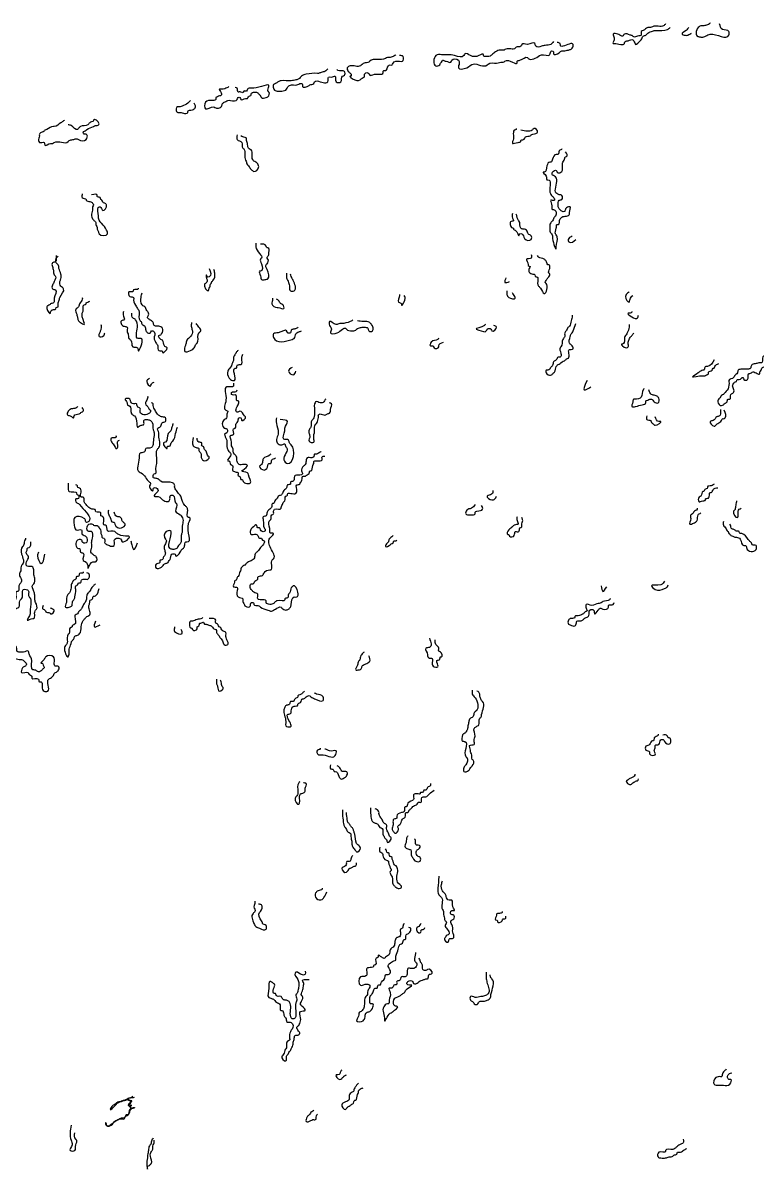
# Model space of a CAD drawing. Header units: metres. Extents: x 0 to 100, y 0 to 141.
# Drawn here: x 59.73 to 79.4, y 106.95 to 137.68 of the extents above; entities that cross this region are included whole.
import ezdxf

# ---------------------------------------------------------------- set-up
doc = ezdxf.new("R2010")
doc.units = ezdxf.units.M

msp = doc.modelspace()

# ---------------------------------------------------------------- linework, layer by layer
for points in [[(76.95, 137.65), (76.9, 137.6), (76.6, 137.575), (76.55, 137.55), (76.475, 137.55), (76.35, 137.475), (76.3, 137.45), (76.3, 137.35), (76.2, 137.325), (76.1, 137.3), (76.075, 137.325), (76, 137.35), (75.85, 137.375), (75.8, 137.325), (75.725, 137.35), (75.675, 137.375), (75.55, 137.375), (75.575, 137.275), (75.575, 137.225), (75.55, 137.125), (75.575, 137.125), (75.75, 137.1), (75.85, 137.125), (75.85, 137.15), (75.95, 137.2), (76.075, 137.225), (76.1, 137.2), (76.15, 137.1), (76.275, 137.2), (76.3, 137.225), (76.35, 137.325), (76.425, 137.35), (76.45, 137.375), (76.575, 137.45), (76.675, 137.475), (76.7, 137.475), (77, 137.5), (77.075, 137.55)], [(78.15, 137.675), (78.125, 137.65), (78.075, 137.625), (77.975, 137.6), (77.95, 137.6), (77.85, 137.575), (77.8, 137.325), (77.875, 137.3), (77.975, 137.3), (78.025, 137.325), (78.15, 137.375), (78.65, 137.35), (78.65, 137.45), (78.475, 137.5), (78.4, 137.65)], [(77.575, 137.55), (77.5, 137.475), (77.4, 137.375), (77.45, 137.35), (77.55, 137.35), (77.6, 137.375), (77.65, 137.4)], [(73.95, 137.175), (73.875, 137.1), (73.725, 137.075), (73.625, 137.05), (73.475, 137.05), (73.45, 137.125), (73.25, 137.1), (73.1, 137.1), (73.075, 137.05), (72.95, 137.025), (72.925, 137), (72.675, 136.975), (72.625, 136.95), (72.525, 136.95), (72.4, 136.9), (72.3, 136.825), (72.275, 136.8), (72.15, 136.775), (72.075, 136.8), (72.075, 136.825), (71.95, 136.8), (71.875, 136.775), (71.8, 136.775), (71.725, 136.8), (71.575, 136.85), (71.55, 136.8), (71.3, 136.8), (70.95, 136.825), (70.8, 136.8), (70.8, 136.525), (70.9, 136.55), (70.925, 136.6), (70.95, 136.625), (70.975, 136.675), (71.05, 136.65), (71.075, 136.65), (71.2, 136.625), (71.225, 136.675), (71.4, 136.675), (71.425, 136.6), (71.4, 136.475), (71.625, 136.475), (71.8, 136.575), (72.175, 136.55), (72.2, 136.575), (72.425, 136.6), (72.575, 136.625), (72.6, 136.625), (72.65, 136.65), (72.85, 136.625), (72.975, 136.6), (72.975, 136.65), (73.05, 136.675), (73.25, 136.75), (73.275, 136.725), (73.575, 136.8), (73.625, 136.825), (73.85, 136.825), (73.9, 136.925), (73.95, 136.9), (73.95, 136.85), (74.1, 136.875), (74.175, 136.925), (74.225, 136.925), (74.35, 136.95), (74.425, 136.975), (74.45, 137), (74.475, 137.1), (74.2, 137.05), (74.15, 137.05), (74.125, 137.125), (74.05, 137.15)], [(69.725, 136.825), (69.7, 136.8), (69.65, 136.775), (69.55, 136.75), (69.5, 136.75), (69.45, 136.725), (69.025, 136.65), (69, 136.625), (68.875, 136.6), (68.775, 136.525), (68.5, 136.525), (68.425, 136.475), (68.45, 136.375), (68.475, 136.35), (68.525, 136.3), (68.525, 136.25), (68.5, 136.25), (68.625, 136.15), (68.8, 136.175), (68.825, 136.2), (68.875, 136.225), (68.9, 136.325), (69, 136.325), (69.025, 136.275), (69.15, 136.3), (69.325, 136.3), (69.375, 136.325), (69.4, 136.4), (69.45, 136.4), (69.525, 136.525), (69.575, 136.55), (69.625, 136.55), (69.65, 136.6), (69.825, 136.65), (69.9, 136.65), (69.925, 136.775), (69.825, 136.8)], [(67.9, 136.45), (67.825, 136.375), (67.725, 136.35), (67.65, 136.325), (67.625, 136.325), (67.325, 136.3), (67.2, 136.25), (67.125, 136.175), (67.05, 136.15), (66.925, 136.125), (66.65, 136.125), (66.575, 136.1), (66.5, 136.05), (66.45, 136.025), (66.45, 135.925), (66.475, 135.875), (66.575, 135.85), (66.675, 135.85), (66.8, 135.9), (66.825, 135.95), (66.875, 136), (67.1, 136.025), (67.15, 136.05), (67.225, 136.025), (67.225, 135.975), (67.4, 136), (67.45, 136.025), (67.475, 136.025), (67.525, 136.05), (67.55, 136.1), (67.7, 136.1), (67.85, 136.075), (67.9, 136.1), (67.925, 136.225), (68, 136.225), (68.1, 136.25), (68.125, 136.1), (68.25, 136.1), (68.3, 136.25), (68.35, 136.275), (68.35, 136.375), (68.175, 136.4), (68.15, 136.425)], [(65.25, 135.975), (65.225, 135.95), (65.175, 135.925), (65.025, 135.9), (65, 135.9), (65.05, 135.8), (65.025, 135.725), (65, 135.725), (64.95, 135.7), (64.9, 135.675), (64.9, 135.625), (64.825, 135.6), (64.625, 135.55), (64.625, 135.375), (64.85, 135.425), (64.9, 135.4), (65, 135.4), (65.05, 135.425), (65.075, 135.5), (65.125, 135.55), (65.175, 135.575), (65.225, 135.6), (65.3, 135.6), (65.475, 135.625), (65.5, 135.675), (65.55, 135.675), (65.575, 135.625), (65.7, 135.65), (65.75, 135.65), (65.775, 135.7), (65.85, 135.75), (65.85, 135.775), (65.95, 135.825), (66.025, 135.8), (66.05, 135.775), (66.1, 135.725), (66.125, 135.675), (66.25, 135.675), (66.3, 135.7), (66.325, 135.825), (66.3, 135.85), (66.325, 135.975), (65.925, 135.925), (65.8, 135.925), (65.75, 135.9), (65.725, 135.85), (65.65, 135.85), (65.625, 135.8), (65.575, 135.825), (65.5, 135.825), (65.475, 135.925), (65.425, 135.95)], [(64.225, 135.6), (64.15, 135.525), (64, 135.45), (63.9, 135.425), (63.875, 135.425), (63.85, 135.3), (63.925, 135.275), (63.975, 135.275), (64.1, 135.25), (64.15, 135.275), (64.15, 135.3), (64.275, 135.35), (64.325, 135.375), (64.35, 135.4), (64.325, 135.525)], [(60.85, 135.075), (60.825, 135.05), (60.75, 135), (60.575, 134.9), (60.55, 134.9), (60.375, 134.825), (60.325, 134.8), (60.3, 134.775), (60.25, 134.75), (60.175, 134.7), (60.175, 134.65), (60.15, 134.525), (60.175, 134.475), (60.3, 134.475), (60.325, 134.4), (60.475, 134.45), (60.525, 134.45), (60.575, 134.475), (60.95, 134.5), (60.975, 134.525), (61.075, 134.55), (61.15, 134.575), (61.225, 134.55), (61.425, 134.55), (61.45, 134.675), (61.4, 134.7), (61.375, 134.7), (61.35, 134.75), (61.425, 134.8), (61.45, 134.825), (61.625, 134.9), (61.675, 134.925), (61.7, 134.925), (61.775, 134.975), (61.625, 135.075), (61.625, 135.05), (61.575, 135.025), (61.525, 135), (61.475, 134.95), (61.275, 134.9), (61.225, 134.85), (61.2, 134.825), (61.025, 134.925), (60.95, 134.95)], [(65.475, 134.675), (65.475, 134.55), (65.6, 134.475), (65.625, 134.325), (65.65, 134.3), (65.7, 134), (65.725, 133.95), (65.725, 133.925), (65.8, 133.825), (65.825, 133.775), (65.85, 133.75), (65.925, 133.7), (66.05, 133.8), (66.025, 133.9), (65.975, 133.95), (65.925, 133.975), (65.875, 134.075), (65.875, 134.125), (65.85, 134.275), (65.8, 134.3), (65.775, 134.325), (65.75, 134.45), (65.725, 134.55), (65.725, 134.575), (65.625, 134.625), (65.575, 134.65)], [(72.95, 134.85), (72.95, 134.825), (72.9, 134.8), (72.875, 134.75), (72.875, 134.575), (72.85, 134.45), (73, 134.475), (73.075, 134.5), (73.075, 134.525), (73.15, 134.55), (73.2, 134.625), (73.325, 134.65), (73.35, 134.675), (73.4, 134.7), (73.525, 134.75), (73.425, 134.85), (73.375, 134.8), (73.25, 134.775), (73.075, 134.8)], [(74.175, 134.3), (74.15, 134.275), (74.1, 134.25), (74.075, 134.15), (74.025, 134.15), (73.925, 134.025), (73.875, 133.95), (73.85, 133.95), (73.775, 133.85), (73.7, 133.675), (73.675, 133.675), (73.75, 133.575), (73.775, 133.475), (73.8, 133.475), (73.85, 133.175), (73.9, 133.05), (73.925, 133.025), (73.95, 133), (73.975, 132.925), (73.875, 132.925), (73.9, 132.825), (73.925, 132.675), (73.95, 132.675), (74.025, 132.55), (74, 132.5), (73.975, 132.475), (73.95, 132.425), (73.925, 132.375), (73.875, 132.325), (73.85, 132.15), (73.875, 132.05), (73.9, 132.025), (73.925, 131.9), (74.025, 131.625), (74.025, 131.675), (74.05, 131.95), (74.025, 132), (74, 132.025), (74.025, 132.175), (74.05, 132.275), (74.075, 132.275), (74.125, 132.425), (74.15, 132.45), (74.175, 132.475), (74.3, 132.5), (74.375, 132.55), (74.375, 132.6), (74.4, 132.75), (74.3, 132.725), (74.275, 132.7), (74.25, 132.625), (74.075, 132.75), (74.075, 132.775), (74.1, 132.925), (74.175, 132.95), (74.175, 133.05), (74.1, 133.075), (74, 133.15), (74, 133.225), (73.975, 133.575), (73.925, 133.6), (73.925, 133.675), (74.025, 133.725), (74.05, 133.675), (74.15, 133.675), (74.2, 133.95), (74.25, 134.05), (74.25, 134.075), (74.3, 134.1), (74.275, 134.225)], [(61.325, 133.1), (61.325, 133), (61.375, 132.975), (61.425, 132.95), (61.425, 132.925), (61.475, 132.9), (61.575, 132.875), (61.6, 132.85), (61.625, 132.8), (61.6, 132.75), (61.6, 132.7), (61.575, 132.55), (61.625, 132.4), (61.675, 132.35), (61.7, 132.25), (61.725, 132.2), (61.725, 132.175), (61.75, 132.1), (61.775, 132.025), (62, 132.025), (61.975, 132.125), (61.85, 132.3), (61.8, 132.35), (61.75, 132.575), (61.775, 132.75), (61.8, 132.75), (61.875, 132.65), (61.975, 132.8), (61.925, 132.85), (61.875, 132.875), (61.85, 132.925), (61.825, 132.95), (61.8, 133), (61.725, 133.025), (61.725, 133.05), (61.575, 133.075)], [(72.85, 132.575), (72.85, 132.45), (72.875, 132.375), (72.8, 132.35), (72.8, 132.25), (72.825, 132.2), (72.875, 132.175), (72.875, 132.15), (72.925, 132.125), (73.025, 131.975), (73.05, 132.025), (73.1, 132.025), (73.175, 131.9), (73.35, 131.875), (73.35, 131.975), (73.275, 132.025), (73.225, 132.125), (73.175, 132.15), (73.15, 132.15), (73.075, 132.175), (73.025, 132.375), (73, 132.4), (72.975, 132.475), (72.95, 132.55)], [(74.45, 131.975), (74.425, 131.95), (74.375, 131.925), (74.35, 131.825), (74.375, 131.8), (74.55, 131.875)], [(65.975, 131.775), (65.975, 131.675), (66.075, 131.5), (66.125, 131.375), (66.1, 131.35), (66.125, 131.225), (66.1, 131.025), (66.075, 131.025), (66.1, 130.9), (66.125, 130.8), (66.225, 130.8), (66.3, 130.825), (66.275, 131.075), (66.25, 131.2), (66.275, 131.225), (66.3, 131.35), (66.275, 131.4), (66.3, 131.425), (66.325, 131.525), (66.3, 131.65), (66.275, 131.65), (66.25, 131.7), (66.1, 131.75)], [(60.625, 131.45), (60.625, 131.425), (60.6, 131.275), (60.525, 131.25), (60.525, 131.15), (60.55, 131.05), (60.575, 130.925), (60.6, 130.9), (60.575, 130.75), (60.55, 130.7), (60.525, 130.65), (60.525, 130.55), (60.6, 130.525), (60.575, 130.3), (60.575, 130.25), (60.55, 130.175), (60.475, 130.15), (60.45, 130.125), (60.4, 130.1), (60.375, 130.025), (60.475, 129.9), (60.475, 129.925), (60.5, 129.975), (60.575, 130), (60.6, 130), (60.625, 130.05), (60.675, 130.075), (60.675, 130.125), (60.7, 130.225), (60.725, 130.325), (60.825, 130.55), (60.75, 130.625), (60.725, 130.75), (60.75, 130.825), (60.75, 130.95), (60.7, 131.1), (60.675, 131.2), (60.625, 131.25), (60.65, 131.4), (60.675, 131.425)], [(73.35, 131.475), (73.35, 131.375), (73.225, 131.35), (73.275, 131.2), (73.275, 131.175), (73.325, 131.15), (73.3, 131.1), (73.3, 131), (73.4, 130.95), (73.45, 130.925), (73.475, 130.875), (73.5, 130.875), (73.525, 130.7), (73.55, 130.625), (73.6, 130.575), (73.7, 130.425), (73.75, 130.7), (73.725, 130.725), (73.75, 130.775), (73.8, 130.85), (73.85, 130.95), (73.825, 130.975), (73.85, 131.1), (73.825, 131.2), (73.8, 131.2), (73.775, 131.25), (73.725, 131.325), (73.7, 131.35), (73.55, 131.4), (73.525, 131.45)], [(64.725, 131.1), (64.725, 130.875), (64.675, 130.875), (64.65, 130.925), (64.65, 130.85), (64.675, 130.775), (64.625, 130.7), (64.6, 130.675), (64.7, 130.5), (64.725, 130.575), (64.75, 130.625), (64.75, 130.65), (64.775, 130.7), (64.8, 130.75), (64.825, 130.775), (64.875, 130.975), (64.85, 131.075)], [(66.8, 130.975), (66.8, 130.85), (66.85, 130.725), (66.875, 130.6), (66.9, 130.5), (67, 130.5), (66.975, 130.775), (66.95, 130.825), (66.9, 130.95)], [(72.675, 130.85), (72.65, 130.725), (72.775, 130.75)], [(61.325, 130.325), (61.325, 130.275), (61.25, 130.15), (61.225, 130.075), (61.15, 130), (61.175, 129.875), (61.2, 129.775), (61.225, 129.7), (61.275, 129.65), (61.375, 129.6), (61.325, 129.8), (61.325, 129.9), (61.35, 129.975), (61.375, 130.125), (61.425, 130.15), (61.425, 130.175), (61.475, 130.2), (61.525, 130.225)], [(62.825, 130.575), (62.825, 130.55), (62.7, 130.525), (62.675, 130.475), (62.575, 130.475), (62.6, 130.35), (62.7, 130.325), (62.7, 130.25), (62.775, 130.075), (62.8, 130.025), (62.825, 130), (62.85, 129.925), (62.875, 129.7), (62.9, 129.675), (62.925, 129.6), (62.975, 129.575), (63, 129.55), (63.025, 129.45), (63.075, 129.375), (63.15, 129.375), (63.175, 129.425), (63.25, 129.4), (63.25, 129.225), (63.275, 129.15), (63.3, 129.1), (63.325, 129.075), (63.35, 129.025), (63.375, 128.9), (63.475, 128.875), (63.475, 128.85), (63.6, 128.975), (63.55, 129), (63.525, 129.025), (63.475, 129.175), (63.425, 129.2), (63.4, 129.225), (63.375, 129.3), (63.425, 129.325), (63.45, 129.35), (63.475, 129.5), (63.375, 129.55), (63.325, 129.55), (63.25, 129.575), (63.225, 129.65), (63.175, 129.7), (63.125, 129.725), (63.1, 129.75), (63.075, 129.775), (63.1, 129.85), (63.075, 129.95), (63.05, 129.975), (63, 130.075), (62.95, 130.1), (62.925, 130.125), (62.9, 130.325), (62.925, 130.45)], [(66.425, 130.3), (66.425, 130.275), (66.4, 130.15), (66.55, 130.05), (66.575, 130.05), (66.725, 130.025), (66.7, 130.125), (66.65, 130.15), (66.625, 130.175), (66.6, 130.225), (66.525, 130.275)], [(69.825, 130.4), (69.825, 130.375), (69.8, 130.2), (69.875, 130.15), (69.875, 130.125), (69.975, 130.325), (69.95, 130.375)], [(72.7, 130.5), (72.7, 130.4), (72.75, 130.325), (72.925, 130.3), (72.875, 130.4), (72.85, 130.45)], [(75.975, 130.475), (75.9, 130.4), (75.875, 130.35), (75.975, 130.2), (76, 130.275), (76.075, 130.375)], [(62.425, 129.95), (62.425, 129.825), (62.45, 129.725), (62.375, 129.7), (62.375, 129.6), (62.45, 129.55), (62.525, 129.525), (62.525, 129.4), (62.55, 129.35), (62.575, 129.225), (62.625, 129.175), (62.675, 129), (62.8, 128.975), (62.825, 128.925), (62.825, 128.9), (62.925, 129.125), (62.9, 129.225), (62.825, 129.225), (62.8, 129.525), (62.75, 129.725), (62.725, 129.75), (62.675, 129.775), (62.65, 129.9)], [(68.575, 129.725), (68.55, 129.7), (68.5, 129.675), (68.275, 129.625), (68.225, 129.625), (68.125, 129.6), (67.95, 129.675), (67.95, 129.575), (68, 129.475), (67.975, 129.375), (68.15, 129.375), (68.3, 129.475), (68.375, 129.5), (68.4, 129.475), (68.55, 129.425), (68.65, 129.45), (68.675, 129.475), (68.725, 129.5), (68.825, 129.525), (68.875, 129.525), (68.975, 129.5), (69, 129.425), (69.1, 129.425), (69.075, 129.6), (69.05, 129.625), (69.025, 129.65), (68.85, 129.675), (68.7, 129.7)], [(74.45, 129.85), (74.45, 129.825), (74.425, 129.7), (74.375, 129.55), (74.325, 129.5), (74.3, 129.45), (74.25, 129.375), (74.25, 129.275), (74.2, 129.2), (74.15, 129), (74.125, 128.975), (74.15, 128.825), (74.125, 128.725), (74.075, 128.725), (74.025, 128.65), (73.95, 128.6), (73.925, 128.5), (73.875, 128.45), (73.85, 128.4), (73.8, 128.375), (73.75, 128.375), (73.775, 128.275), (73.9, 128.25), (73.925, 128.275), (73.975, 128.325), (74.025, 128.475), (74.075, 128.525), (74.125, 128.55), (74.15, 128.575), (74.275, 128.65), (74.3, 128.675), (74.35, 128.7), (74.375, 128.925), (74.425, 128.925), (74.475, 128.95), (74.425, 129.05), (74.375, 129.1), (74.4, 129.275), (74.425, 129.35), (74.45, 129.375), (74.475, 129.425), (74.55, 129.625)], [(76.05, 129.95), (76.05, 129.925), (75.95, 129.9), (76.05, 129.8), (76.2, 129.775), (76.225, 129.85)], [(61.825, 129.6), (61.825, 129.475), (61.8, 129.4), (61.775, 129.275), (61.9, 129.3), (61.925, 129.375)], [(64.25, 129.65), (64.25, 129.525), (64.275, 129.425), (64.225, 129.275), (64.125, 129.175), (64.1, 129.075), (64.075, 129), (64.075, 128.875), (64.225, 128.9), (64.325, 128.975), (64.375, 129.075), (64.4, 129.1), (64.425, 129.15), (64.45, 129.375), (64.5, 129.425), (64.45, 129.525), (64.375, 129.625)], [(67.1, 129.525), (67.075, 129.5), (67, 129.475), (66.925, 129.45), (66.9, 129.375), (66.825, 129.375), (66.8, 129.425), (66.575, 129.375), (66.45, 129.35), (66.45, 129.25), (66.95, 129.2), (67, 129.225), (67.05, 129.35), (67.075, 129.375), (67.125, 129.4), (67.2, 129.425)], [(72.125, 129.6), (72.1, 129.575), (71.875, 129.475), (71.95, 129.45), (72.15, 129.425), (72.175, 129.475), (72.275, 129.475), (72.3, 129.425), (72.425, 129.525), (72.35, 129.575)], [(75.975, 129.6), (75.975, 129.525), (75.925, 129.375), (75.9, 129.325), (75.875, 129.3), (75.85, 129.2), (75.8, 129.075), (75.775, 129.075), (75.9, 128.975), (75.95, 129), (75.95, 129.1), (75.975, 129.2), (76, 129.25), (76.05, 129.3), (76.1, 129.375)], [(80.925, 129.4), (80.875, 129.35), (80.8, 129.3), (80.7, 129.325), (80.6, 129.325), (80.575, 129.225), (80.5, 129.25), (80.5, 129.35), (80.325, 129.325), (80.25, 129.3), (80.175, 129.3), (80.1, 129.275), (80.025, 129.3), (80, 129.325), (79.875, 129.225), (79.925, 129.2), (79.925, 129.15), (79.975, 129.125), (80.175, 129.1), (80.175, 129.05), (79.95, 129.025), (79.9, 128.95), (79.85, 128.95), (79.75, 128.825), (79.675, 128.8), (79.6, 128.75), (79.575, 128.75), (79.55, 128.7), (79.525, 128.575), (79.475, 128.575), (79.375, 128.55), (79.275, 128.525), (79.25, 128.5), (79.225, 128.425), (79.15, 128.4), (79, 128.4), (78.9, 128.375), (78.875, 128.3), (78.8, 128.225), (78.775, 128.175), (78.65, 128.1), (78.65, 128.075), (78.625, 127.875), (78.525, 127.75), (78.5, 127.725), (78.45, 127.7), (78.425, 127.65), (78.4, 127.625), (78.35, 127.525), (78.45, 127.425), (78.5, 127.45), (78.525, 127.475), (78.6, 127.525), (78.625, 127.6), (78.675, 127.6), (78.7, 127.725), (78.775, 127.775), (78.775, 127.875), (78.75, 127.975), (78.775, 128.025), (78.8, 128.05), (78.85, 128.075), (78.875, 128.125), (78.925, 128.125), (79.025, 128.175), (79.05, 128.125), (79.15, 128.125), (79.175, 128.275), (79.25, 128.3), (79.275, 128.325), (79.375, 128.3), (79.475, 128.275), (79.475, 128.3), (79.525, 128.4), (79.55, 128.45), (79.625, 128.475), (79.625, 128.55), (79.65, 128.625), (79.8, 128.65), (79.8, 128.7), (79.85, 128.725), (79.9, 128.75), (79.95, 128.8), (80.075, 128.825), (80.175, 128.85), (80.275, 128.85), (80.425, 128.875), (80.45, 128.775), (80.55, 128.775), (80.575, 128.9), (80.6, 129), (80.625, 129), (80.725, 129.025), (80.8, 129.075), (80.825, 129.1), (80.85, 129.125), (81.05, 129.3)], [(70.875, 129.225), (70.85, 129.2), (70.675, 129.125), (70.65, 129.025), (70.725, 129.025), (70.75, 128.975), (70.875, 129), (70.875, 129.025), (71, 129.125)], [(65.5, 128.9), (65.45, 128.85), (65.425, 128.8), (65.375, 128.725), (65.375, 128.65), (65.35, 128.575), (65.275, 128.425), (65.25, 128.4), (65.225, 128.35), (65.25, 128.175), (65.3, 128.125), (65.4, 128.1), (65.425, 128.425), (65.45, 128.425), (65.475, 128.5), (65.55, 128.525), (65.575, 128.525), (65.6, 128.7), (65.625, 128.8)], [(66.95, 128.45), (66.85, 128.35), (66.975, 128.25), (67.05, 128.35)], [(78.25, 128.65), (78.075, 128.475), (78, 128.45), (77.975, 128.375), (77.95, 128.375), (77.9, 128.35), (77.85, 128.325), (77.825, 128.3), (77.675, 128.2), (77.95, 128.225), (78, 128.225), (78.05, 128.25), (78.1, 128.275), (78.1, 128.325), (78.2, 128.375), (78.225, 128.425), (78.25, 128.425), (78.275, 128.475), (78.375, 128.55)], [(63.125, 128.15), (63.05, 128.075), (63.15, 127.95), (63.175, 128), (63.25, 128.05)], [(65.375, 128.025), (65.375, 127.95), (65.2, 127.925), (65.175, 127.575), (65.175, 127.3), (65.225, 127.275), (65.2, 127.2), (65.2, 127.175), (65.175, 127.075), (65.125, 127.05), (65.125, 126.825), (65.2, 126.8), (65.175, 126.675), (65.15, 126.675), (65.175, 126.55), (65.2, 126.45), (65.2, 126.325), (65.225, 126.25), (65.25, 126.2), (65.3, 126.15), (65.275, 126.05), (65.225, 125.95), (65.25, 125.95), (65.3, 125.85), (65.35, 125.825), (65.35, 125.7), (65.425, 125.65), (65.5, 125.625), (65.5, 125.55), (65.55, 125.525), (65.575, 125.45), (65.6, 125.45), (65.65, 125.375), (65.7, 125.35), (65.825, 125.35), (65.775, 125.575), (65.75, 125.625), (65.6, 125.675), (65.625, 125.7), (65.75, 125.825), (65.65, 125.85), (65.525, 125.85), (65.475, 125.925), (65.45, 126.075), (65.4, 126.125), (65.35, 126.3), (65.325, 126.35), (65.325, 126.45), (65.3, 126.625), (65.375, 126.65), (65.375, 126.8), (65.425, 126.825), (65.45, 126.95), (65.475, 126.975), (65.5, 127.025), (65.525, 127.1), (65.575, 127.1), (65.6, 127.025), (65.7, 127.125), (65.675, 127.15), (65.55, 127.275), (65.475, 127.25), (65.45, 127.275), (65.475, 127.4), (65.5, 127.55), (65.475, 127.55), (65.45, 127.7), (65.325, 127.725), (65.325, 127.775), (65.45, 127.8), (65.475, 127.85)], [(74.85, 128.1), (74.775, 127.85), (74.95, 127.925)], [(76.375, 127.875), (76.35, 127.85), (76.3, 127.65), (76.125, 127.6), (76.1, 127.6), (76.075, 127.525), (76.05, 127.4), (76.15, 127.4), (76.325, 127.45), (76.425, 127.5), (76.425, 127.55), (76.475, 127.575), (76.575, 127.6), (76.65, 127.525), (76.75, 127.5), (76.775, 127.625), (76.725, 127.675), (76.675, 127.7), (76.575, 127.725), (76.55, 127.75), (76.5, 127.85)], [(63.075, 127.675), (63.075, 127.625), (63.05, 127.575), (63.025, 127.45), (63.05, 127.425), (63.075, 127.4), (63.125, 127.325), (63.15, 127.3), (63.125, 127.225), (62.875, 127.25), (62.875, 127.35), (62.8, 127.4), (62.775, 127.475), (62.725, 127.475), (62.625, 127.525), (62.6, 127.6), (62.475, 127.6), (62.525, 127.5), (62.55, 127.425), (62.575, 127.425), (62.625, 127.3), (62.65, 127.2), (62.675, 127.175), (62.725, 127.15), (62.825, 126.85), (62.85, 126.875), (62.9, 126.9), (62.975, 126.925), (62.975, 127.025), (63.075, 127.05), (63.15, 127.025), (63.2, 126.975), (63.225, 126.775), (63.25, 126.7), (63.25, 126.625), (63.225, 126.45), (63.2, 126.325), (63.175, 126.3), (63.025, 126.275), (63, 126.2), (62.975, 126.175), (62.875, 126.15), (62.85, 126.025), (62.85, 125.65), (62.9, 125.625), (63.125, 125.375), (63.15, 125.35), (63.125, 125.25), (63.225, 125.15), (63.225, 125.2), (63.3, 125.225), (63.35, 125.125), (63.325, 125.1), (63.25, 125), (63.4, 124.975), (63.425, 124.95), (63.65, 124.875), (63.675, 124.95), (63.675, 125), (63.75, 125.025), (63.825, 124.825), (63.85, 124.8), (63.825, 124.6), (63.95, 124.5), (63.975, 124.475), (64.025, 124.35), (64, 124.2), (64, 124.025), (63.975, 123.95), (63.95, 123.725), (63.925, 123.7), (63.9, 123.675), (63.875, 123.625), (63.85, 123.6), (63.75, 123.575), (63.675, 123.6), (63.675, 124.075), (63.575, 124.05), (63.55, 123.85), (63.575, 123.825), (63.55, 123.725), (63.525, 123.675), (63.525, 123.575), (63.55, 123.475), (63.525, 123.4), (63.5, 123.375), (63.475, 123.3), (63.4, 123.275), (63.4, 123.225), (63.35, 123.2), (63.3, 123.175), (63.3, 123.075), (63.45, 123.1), (63.475, 123.125), (63.55, 123.2), (63.625, 123.225), (63.65, 123.275), (63.675, 123.3), (63.725, 123.45), (63.825, 123.425), (63.825, 123.4), (63.95, 123.5), (63.975, 123.55), (64.05, 123.625), (64.075, 123.725), (64.1, 123.775), (64.125, 123.775), (64.175, 124.275), (64.2, 124.425), (64.175, 124.425), (64.15, 124.625), (64.125, 124.7), (64.075, 124.75), (63.975, 124.975), (63.95, 125.025), (63.925, 125.05), (63.85, 125.15), (63.8, 125.25), (63.8, 125.3), (63.625, 125.375), (63.425, 125.4), (63.375, 125.45), (63.3, 125.475), (63.225, 125.5), (63.225, 125.55), (63.25, 125.6), (63.3, 125.625), (63.3, 125.65), (63.325, 125.95), (63.35, 126.275), (63.375, 126.3), (63.4, 126.45), (63.375, 126.625), (63.375, 126.7), (63.35, 126.825), (63.4, 126.85), (63.425, 126.875), (63.475, 126.975), (63.55, 127), (63.55, 127.1), (63.45, 127.125), (63.4, 127.15), (63.3, 127.25), (63.275, 127.3), (63.225, 127.425), (63.225, 127.475), (63.175, 127.5)], [(67.85, 127.6), (67.825, 127.575), (67.8, 127.525), (67.75, 127.5), (67.7, 127.5), (67.575, 127.525), (67.55, 127.475), (67.55, 127.25), (67.525, 127.1), (67.5, 127.05), (67.475, 127.025), (67.45, 126.85), (67.4, 126.775), (67.4, 126.675), (67.425, 126.6), (67.4, 126.475), (67.525, 126.45), (67.525, 126.55), (67.55, 126.75), (67.575, 126.925), (67.6, 126.95), (67.625, 127), (67.65, 127.15), (67.65, 127.175), (67.725, 127.2), (67.85, 127.175), (67.875, 127.2), (67.95, 127.225), (67.975, 127.275), (67.975, 127.325), (68, 127.475), (67.95, 127.5)], [(61.2, 127.4), (61.175, 127.375), (61.125, 127.35), (61, 127.325), (60.95, 127.275), (60.925, 127.175), (61, 127.15), (61.1, 127.1), (61.1, 127.125), (61.125, 127.175), (61.275, 127.225), (61.3, 127.25), (61.35, 127.275), (61.325, 127.375)], [(78.425, 127.325), (78.425, 127.275), (78.4, 127.15), (78.325, 127.125), (78.225, 127.025), (78.15, 127), (78.25, 126.875), (78.325, 126.925), (78.35, 126.95), (78.45, 127.025), (78.475, 127.075), (78.5, 127.075), (78.55, 127.1), (78.525, 127.3)], [(63.75, 126.95), (63.75, 126.925), (63.725, 126.85), (63.7, 126.75), (63.625, 126.675), (63.55, 126.45), (63.5, 126.425), (63.6, 126.275), (63.6, 126.325), (63.675, 126.35), (63.7, 126.4), (63.725, 126.45), (63.75, 126.475), (63.825, 126.675), (63.875, 126.85)], [(66.525, 127.1), (66.525, 126.95), (66.575, 126.7), (66.55, 126.425), (66.575, 126.4), (66.675, 126.375), (66.75, 126.4), (66.775, 126.325), (66.8, 126.3), (66.725, 125.975), (66.825, 125.875), (66.925, 126.375), (66.875, 126.425), (66.85, 126.5), (66.725, 126.525), (66.75, 126.75), (66.75, 126.825), (66.825, 127), (66.625, 127.05)], [(76.45, 127.15), (76.45, 127.05), (76.55, 127.025), (76.575, 126.975), (76.6, 126.95), (76.675, 126.9), (76.825, 127), (76.775, 127), (76.675, 127.125)], [(62.225, 126.625), (62.225, 126.575), (62.1, 126.55), (62.125, 126.425), (62.15, 126.4), (62.25, 126.275), (62.275, 126.325), (62.275, 126.475), (62.325, 126.5)], [(64.3, 126.575), (64.3, 126.35), (64.375, 126.3), (64.45, 126.275), (64.45, 126.225), (64.5, 126.15), (64.525, 126), (64.55, 125.975), (64.6, 125.95), (64.725, 126.05), (64.7, 126.075), (64.65, 126.175), (64.625, 126.225), (64.6, 126.25), (64.575, 126.325), (64.525, 126.35), (64.525, 126.425), (64.45, 126.45), (64.4, 126.55)], [(67.725, 126.2), (67.7, 126.175), (67.65, 126.15), (67.6, 126.125), (67.55, 126.125), (67.525, 126.05), (67.475, 126.025), (67.35, 126.025), (67.325, 125.975), (67.3, 125.85), (67.25, 125.8), (67.2, 125.675), (67.225, 125.6), (67.2, 125.575), (67.025, 125.55), (67, 125.475), (67, 125.45), (66.975, 125.4), (66.9, 125.375), (66.9, 125.325), (66.825, 125.3), (66.8, 125.225), (66.725, 125.15), (66.7, 125.1), (66.675, 125.05), (66.65, 125.025), (66.575, 125), (66.55, 124.95), (66.5, 124.9), (66.475, 124.85), (66.45, 124.8), (66.425, 124.8), (66.4, 124.725), (66.375, 124.675), (66.275, 124.575), (66.25, 124.475), (66.175, 124.45), (66.175, 124.35), (66.2, 124.15), (66.225, 124.075), (66.2, 124.05), (66.1, 124.1), (66.075, 124.15), (66.025, 124.15), (66, 124.225), (65.875, 124.15), (65.85, 124.125), (65.825, 124.025), (65.85, 123.975), (65.9, 123.975), (66.025, 123.95), (66.075, 123.875), (66.125, 123.875), (66.15, 123.825), (66.2, 123.8), (66.2, 123.75), (66.1, 123.625), (66.025, 123.525), (65.975, 123.475), (65.95, 123.425), (65.925, 123.325), (65.9, 123.3), (65.8, 123.25), (65.75, 123.225), (65.7, 123.175), (65.6, 123.1), (65.575, 123.05), (65.575, 123.025), (65.55, 122.975), (65.5, 122.85), (65.475, 122.825), (65.45, 122.75), (65.4, 122.725), (65.4, 122.7), (65.375, 122.575), (65.475, 122.55), (65.475, 122.475), (65.5, 122.3), (65.625, 122.25), (65.625, 122.175), (65.65, 122.125), (65.7, 122.05), (65.825, 122.05), (65.85, 122.15), (65.925, 122.125), (65.925, 122.1), (65.975, 122.075), (66.075, 122.05), (66.1, 122.025), (66.3, 121.95), (66.425, 121.925), (66.45, 121.95), (66.5, 121.975), (66.65, 122.025), (66.675, 122), (66.775, 121.95), (66.85, 121.975), (66.9, 122.025), (66.925, 122.1), (67, 122.3), (67.075, 122.3), (67.1, 122.425), (66.975, 122.6), (66.95, 122.575), (66.925, 122.55), (66.875, 122.4), (66.85, 122.375), (66.825, 122.275), (66.75, 122.25), (66.75, 122.225), (66.55, 122.2), (66.475, 122.15), (66.45, 122.125), (66.35, 122.1), (66.25, 122.15), (66.25, 122.2), (66.2, 122.225), (66.025, 122.25), (66.025, 122.375), (65.925, 122.425), (65.875, 122.475), (65.85, 122.5), (65.825, 122.55), (65.85, 122.65), (65.9, 122.65), (65.95, 122.725), (66.025, 122.775), (66.025, 122.8), (66.05, 122.85), (66.15, 122.875), (66.175, 122.9), (66.2, 122.95), (66.35, 123.025), (66.375, 123.025), (66.4, 123.15), (66.425, 123.3), (66.45, 123.325), (66.375, 123.6), (66.35, 123.875), (66.375, 123.9), (66.45, 124), (66.35, 124.025), (66.35, 124.075), (66.325, 124.3), (66.35, 124.35), (66.375, 124.375), (66.4, 124.5), (66.45, 124.525), (66.45, 124.575), (66.475, 124.65), (66.65, 124.675), (66.65, 124.7), (66.675, 124.75), (66.725, 124.85), (66.75, 124.875), (66.775, 125), (66.825, 125.025), (66.825, 125.05), (67.05, 125.075), (67.075, 125.125), (67.075, 125.3), (67.15, 125.325), (67.175, 125.375), (67.2, 125.4), (67.225, 125.525), (67.325, 125.55), (67.35, 125.575), (67.4, 125.6), (67.425, 125.675), (67.45, 125.675), (67.5, 125.825), (67.525, 125.875), (67.525, 125.925), (67.6, 125.95), (67.75, 125.975), (67.75, 126.05), (67.825, 126.075)], [(66.375, 126.125), (66.35, 126.1), (66.175, 126), (66.15, 125.9), (66.125, 125.85), (66.075, 125.8), (66.2, 125.7), (66.3, 125.825), (66.325, 125.875), (66.375, 125.875), (66.4, 125.975), (66.45, 126), (66.5, 126.025)], [(60.95, 125.35), (60.95, 125.25), (60.975, 125.125), (61.175, 125.075), (61.175, 125.05), (61.225, 125.025), (61.2, 124.925), (61.15, 124.925), (61.175, 124.825), (61.225, 124.8), (61.25, 124.775), (61.425, 124.575), (61.5, 124.475), (61.5, 124.325), (61.425, 124.3), (61.4, 124.375), (61.375, 124.4), (61.125, 124.425), (61.1, 124.375), (61.1, 124.275), (61.125, 124.15), (61.15, 124.1), (61.3, 124.1), (61.325, 123.975), (61.375, 123.95), (61.45, 123.875), (61.425, 123.75), (61.325, 123.775), (61.325, 123.8), (61.2, 123.825), (61.225, 123.6), (61.25, 123.6), (61.275, 123.5), (61.35, 123.475), (61.35, 123.275), (61.4, 123.25), (61.475, 123.1), (61.475, 123.075), (61.575, 123.225), (61.7, 123.25), (61.7, 123.375), (61.625, 123.425), (61.6, 123.45), (61.575, 123.475), (61.55, 123.525), (61.575, 123.6), (61.575, 123.75), (61.6, 123.875), (61.575, 124.05), (61.5, 124.05), (61.475, 124.225), (61.6, 124.25), (61.625, 124.225), (61.75, 124.2), (61.775, 124.15), (61.8, 124.125), (61.825, 124), (61.85, 123.925), (61.85, 123.9), (61.9, 123.875), (61.925, 123.775), (61.925, 123.75), (62, 123.7), (62.05, 123.675), (62.175, 123.675), (62.2, 123.85), (62.375, 123.825), (62.375, 123.8), (62.525, 123.825), (62.575, 123.925), (62.55, 123.925), (62.3, 123.975), (62.225, 124.025), (62.2, 124.05), (62, 124.075), (61.95, 124.225), (61.925, 124.225), (61.875, 124.45), (61.825, 124.475), (61.825, 124.55), (61.725, 124.575), (61.675, 124.6), (61.675, 124.625), (61.6, 124.65), (61.525, 124.675), (61.425, 124.775), (61.375, 124.85), (61.35, 124.975), (61.3, 124.975), (61.275, 125.2), (61.2, 125.25), (61.2, 125.275), (61.15, 125.3)], [(72.325, 125.15), (72.325, 125.1), (72.225, 125.025), (72.175, 125), (72.3, 124.9), (72.375, 124.925), (72.425, 125)], [(78.25, 125.325), (78.225, 125.3), (78.175, 125.275), (78.075, 125.25), (78.075, 125.225), (78, 125.175), (77.975, 125.125), (77.95, 125.125), (77.9, 125), (77.85, 124.975), (77.85, 124.85), (77.95, 124.875), (78.025, 124.9), (78.025, 124.925), (78.1, 124.95), (78.15, 125.1), (78.175, 125.1), (78.225, 125.175), (78.35, 125.225)], [(71.85, 124.775), (71.75, 124.675), (71.625, 124.625), (71.6, 124.525), (71.725, 124.5), (71.85, 124.525), (71.85, 124.575), (71.9, 124.6), (72.05, 124.65), (72.025, 124.75)], [(78.85, 124.875), (78.85, 124.85), (78.825, 124.725), (78.8, 124.625), (78.775, 124.6), (78.875, 124.425), (78.9, 124.525), (78.9, 124.6), (78.925, 124.65), (78.975, 124.675)], [(62.025, 124.625), (62.025, 124.525), (62.075, 124.425), (62.15, 124.3), (62.175, 124.3), (62.2, 124.25), (62.375, 124.15), (62.475, 124.25), (62.425, 124.3), (62.4, 124.325), (62.375, 124.4), (62.3, 124.45), (62.275, 124.45), (62.225, 124.475), (62.175, 124.575)], [(72.975, 124.45), (72.975, 124.35), (73, 124.25), (72.9, 124.225), (72.85, 124.175), (72.75, 124.1), (72.725, 123.975), (72.75, 123.975), (72.775, 123.925), (72.9, 123.95), (72.925, 124.05), (73.025, 124.05), (73.05, 124.15), (73.1, 124.175), (73.1, 124.225), (73.125, 124.35), (73.1, 124.425)], [(77.8, 124.675), (77.8, 124.65), (77.7, 124.575), (77.675, 124.525), (77.625, 124.5), (77.625, 124.4), (77.6, 124.25), (77.7, 124.275), (77.75, 124.3), (77.8, 124.35), (77.825, 124.5), (77.9, 124.55)], [(78.5, 124.325), (78.5, 124.225), (78.575, 124.125), (78.6, 124.075), (78.625, 124.05), (78.65, 124), (78.675, 123.975), (78.7, 123.95), (78.75, 123.925), (78.825, 123.9), (78.85, 123.9), (78.95, 123.85), (79.05, 123.675), (79.1, 123.675), (79.125, 123.6), (79.375, 123.575), (79.375, 123.675), (79.275, 123.7), (79.25, 123.75), (79.2, 123.8), (79.05, 123.975), (78.975, 124), (78.95, 124), (78.925, 124.05), (78.825, 124.075), (78.8, 124.1), (78.725, 124.125), (78.7, 124.175), (78.7, 124.2), (78.675, 124.25)], [(59.8, 123.875), (59.8, 123.85), (59.775, 123.8), (59.75, 123.675), (59.725, 123.65), (59.7, 123.45), (59.725, 123.175), (59.7, 123.15), (59.675, 123), (59.65, 122.95), (59.65, 122.85), (59.7, 122.725), (59.675, 122.675), (59.65, 122.65), (59.625, 122.575), (59.6, 122.45), (59.575, 122.45), (59.55, 122.3), (59.5, 122.2), (59.475, 122.2), (59.45, 122.1), (59.425, 122), (59.35, 121.925), (59.325, 121.875), (59.3, 121.775), (59.175, 121.775), (59.1, 121.8), (58.975, 121.825), (58.975, 121.7), (59, 121.5), (59.025, 121.375), (59.05, 121.375), (59.075, 121.275), (58.95, 121.175), (58.95, 121.125), (58.875, 121.1), (58.85, 121.05), (58.825, 121.025), (58.85, 120.9), (58.825, 120.825), (58.825, 120.8), (58.775, 120.775), (58.875, 120.45), (58.9, 120.425), (58.925, 120.375), (58.875, 120.3), (58.875, 120.275), (58.85, 120.15), (58.975, 120.2), (59.025, 120.25), (59.05, 120.3), (59.1, 120.325), (59.1, 120.4), (59.175, 120.425), (59.05, 120.525), (59.025, 120.5), (58.925, 120.525), (58.9, 120.575), (58.925, 120.725), (58.975, 120.725), (59, 120.775), (59.025, 120.875), (59.05, 120.9), (59.075, 121.075), (59.175, 121.05), (59.175, 121), (59.375, 120.9), (59.425, 120.7), (59.45, 120.675), (59.525, 120.65), (59.675, 120.625), (59.7, 120.625), (59.775, 120.575), (59.825, 120.475), (59.8, 120.45), (59.725, 120.4), (59.7, 120.275), (59.875, 120.275), (59.9, 120.225), (59.975, 120.175), (59.975, 120.125), (60.15, 120.1), (60.175, 120.025), (60.225, 120.025), (60.25, 119.9), (60.3, 119.775), (60.4, 119.775), (60.425, 120.1), (60.475, 120.125), (60.55, 120.2), (60.575, 120.25), (60.65, 120.3), (60.675, 120.325), (60.7, 120.425), (60.625, 120.45), (60.6, 120.45), (60.575, 120.525), (60.55, 120.7), (60.35, 120.7), (60.3, 120.625), (60.225, 120.525), (60.25, 120.525), (60.275, 120.475), (60.3, 120.4), (60.275, 120.375), (60.225, 120.325), (60.125, 120.3), (60.1, 120.325), (60, 120.35), (59.975, 120.575), (59.975, 120.6), (59.9, 120.775), (59.875, 120.85), (59.75, 120.825), (59.7, 120.825), (59.575, 120.85), (59.55, 120.975), (59.525, 120.975), (59.4, 121), (59.325, 121.05), (59.3, 121.075), (59.325, 121.275), (59.35, 121.425), (59.35, 121.45), (59.4, 121.475), (59.475, 121.575), (59.475, 121.675), (59.45, 121.825), (59.525, 121.95), (59.575, 122), (59.625, 122.025), (59.65, 122.2), (59.7, 122.25), (59.725, 122.375), (59.75, 122.5), (59.825, 122.5), (59.875, 122.475), (59.9, 122.3), (59.925, 122.275), (59.95, 122.175), (59.925, 121.9), (59.925, 121.85), (59.85, 121.675), (60, 121.725), (60.025, 121.725), (60.05, 121.825), (60.075, 121.95), (60.1, 121.975), (60.075, 122.15), (60.05, 122.25), (60.05, 122.35), (60.025, 122.45), (60, 122.625), (60.025, 122.65), (60.05, 122.8), (60.025, 122.925), (60.025, 123), (60, 123.1), (59.85, 123.125), (59.825, 123.15), (59.85, 123.275), (59.875, 123.4), (59.85, 123.425), (59.825, 123.5), (59.85, 123.575), (59.85, 123.6), (59.9, 123.625), (59.95, 123.775)], [(69.65, 123.95), (69.575, 123.875), (69.55, 123.85), (69.525, 123.775), (69.5, 123.75), (69.45, 123.65), (69.575, 123.7), (69.6, 123.725), (69.65, 123.75), (69.675, 123.8), (69.7, 123.8), (69.75, 123.825)], [(62.625, 123.8), (62.65, 123.7), (62.7, 123.575), (62.8, 123.75)], [(60.15, 123.5), (60.125, 123.4), (60.225, 123.2), (60.325, 123.45)], [(61.35, 122.975), (61.35, 122.95), (61.25, 122.925), (61.225, 122.85), (61.175, 122.85), (61.15, 122.775), (61.1, 122.75), (61.075, 122.725), (61.05, 122.675), (61.025, 122.625), (61.025, 122.575), (61, 122.45), (60.95, 122.375), (60.925, 122.35), (60.9, 122.15), (60.875, 122.025), (60.975, 122.025), (61.05, 122.075), (61.075, 122.2), (61.1, 122.225), (61.125, 122.3), (61.15, 122.5), (61.15, 122.6), (61.2, 122.625), (61.225, 122.675), (61.275, 122.675), (61.3, 122.75), (61.425, 122.775), (61.475, 122.775), (61.5, 122.925), (61.45, 122.95)], [(61.675, 122.65), (61.625, 122.6), (61.55, 122.5), (61.525, 122.45), (61.475, 122.4), (61.45, 122.35), (61.4, 122.15), (61.375, 122.125), (61.325, 122.025), (61.275, 121.95), (61.225, 121.9), (61.2, 121.85), (61.125, 121.8), (61.125, 121.775), (61.1, 121.55), (61.05, 121.525), (61.05, 121.5), (61, 121.475), (60.975, 121.325), (60.95, 121.3), (60.925, 121.1), (60.9, 121.025), (60.875, 121), (60.85, 120.95), (60.95, 120.7), (60.975, 120.8), (60.975, 120.9), (61.025, 121.05), (61.05, 121.125), (61.1, 121.175), (61.125, 121.25), (61.2, 121.275), (61.275, 121.35), (61.3, 121.55), (61.375, 121.7), (61.4, 121.725), (61.45, 121.775), (61.5, 121.8), (61.525, 121.825), (61.5, 122.075), (61.525, 122.15), (61.525, 122.2), (61.6, 122.25), (61.625, 122.325), (61.65, 122.325), (61.7, 122.35), (61.775, 122.525)], [(75.225, 122.6), (75.275, 122.45), (75.375, 122.575)], [(76.925, 122.725), (76.825, 122.625), (76.575, 122.6), (76.675, 122.5), (76.925, 122.525), (77, 122.575), (77.025, 122.625)], [(60.275, 122.075), (60.275, 121.975), (60.325, 121.95), (60.35, 121.9), (60.45, 121.875), (60.475, 121.85), (60.575, 121.95), (60.525, 121.975), (60.475, 122)], [(75.475, 122.25), (75.45, 122.225), (75.275, 122.175), (75.175, 122.125), (75.15, 122.125), (74.975, 122.075), (74.825, 122.1), (74.825, 122), (74.85, 121.925), (74.8, 121.9), (74.75, 121.85), (74.7, 121.825), (74.65, 121.8), (74.525, 121.775), (74.525, 121.75), (74.425, 121.725), (74.35, 121.675), (74.35, 121.575), (74.4, 121.55), (74.525, 121.525), (74.55, 121.55), (74.575, 121.65), (74.725, 121.675), (74.775, 121.725), (74.825, 121.75), (74.9, 121.8), (74.925, 121.95), (75.025, 121.95), (75.05, 121.85), (75.15, 121.95), (75.2, 122), (75.275, 121.975), (75.425, 122.025), (75.425, 122.075), (75.55, 122.1), (75.575, 122.15)], [(64.55, 121.75), (64.525, 121.725), (64.4, 121.7), (64.275, 121.65), (64.225, 121.65), (64.2, 121.525), (64.225, 121.475), (64.25, 121.475), (64.275, 121.425), (64.4, 121.45), (64.4, 121.5), (64.45, 121.525), (64.475, 121.6), (64.5, 121.6), (64.575, 121.625), (64.6, 121.575), (64.625, 121.575), (64.7, 121.55), (64.775, 121.525), (64.85, 121.45), (64.9, 121.425), (64.925, 121.375), (64.925, 121.35), (64.975, 121.275), (65.025, 121.2), (65.05, 121.175), (65.1, 121.075), (65.125, 121.025), (65.225, 121.025), (65.2, 121.15), (65.175, 121.275), (65.175, 121.35), (65.075, 121.4), (65.05, 121.45), (64.975, 121.525), (64.95, 121.575), (64.9, 121.6), (64.9, 121.675), (64.725, 121.725)], [(61.675, 121.65), (61.65, 121.5), (61.8, 121.55)], [(63.8, 121.5), (63.8, 121.375), (64, 121.325), (63.975, 121.425)], [(70.625, 121.2), (70.625, 120.95), (70.525, 120.925), (70.575, 120.75), (70.575, 120.725), (70.6, 120.675), (70.7, 120.65), (70.7, 120.5), (70.725, 120.45), (70.85, 120.425), (70.825, 120.55), (70.825, 120.6), (70.9, 120.625), (70.925, 120.7), (70.95, 120.7), (70.925, 120.825), (70.875, 120.85), (70.875, 120.925), (70.8, 121.025), (70.775, 121.15)], [(68.875, 120.825), (68.85, 120.8), (68.775, 120.7), (68.75, 120.6), (68.725, 120.575), (68.7, 120.475), (68.65, 120.35), (68.75, 120.35), (68.8, 120.375), (68.825, 120.45), (68.85, 120.475), (68.9, 120.5), (69, 120.55), (69.025, 120.575), (69, 120.725)], [(64.925, 120.1), (64.925, 119.975), (64.95, 119.9), (65, 119.775), (65.1, 119.875), (65.075, 119.9), (65.05, 120.025), (65.025, 120.075)], [(67.275, 119.775), (67.225, 119.725), (67.15, 119.675), (67.1, 119.65), (67.1, 119.625), (67.025, 119.575), (66.975, 119.5), (66.9, 119.5), (66.875, 119.425), (66.8, 119.4), (66.75, 119.35), (66.725, 119.25), (66.775, 118.925), (66.775, 118.85), (66.9, 118.825), (66.825, 119.075), (66.825, 119.15), (66.9, 119.175), (66.925, 119.225), (66.925, 119.25), (67, 119.375), (67.1, 119.4), (67.1, 119.425), (67.175, 119.475), (67.225, 119.575), (67.25, 119.575), (67.325, 119.625), (67.425, 119.65), (67.45, 119.625), (67.55, 119.575), (67.775, 119.525), (67.775, 119.625), (67.6, 119.7), (67.55, 119.725)], [(71.775, 119.8), (71.775, 119.7), (71.85, 119.6), (71.875, 119.25), (71.825, 119.2), (71.8, 119.1), (71.725, 119.05), (71.7, 119.025), (71.675, 118.925), (71.65, 118.825), (71.65, 118.8), (71.625, 118.725), (71.6, 118.675), (71.575, 118.65), (71.525, 118.625), (71.5, 118.55), (71.5, 118.45), (71.575, 118.425), (71.6, 118.025), (71.625, 118), (71.6, 117.8), (71.55, 117.725), (71.55, 117.625), (71.675, 117.65), (71.7, 117.675), (71.725, 117.725), (71.75, 117.75), (71.775, 117.775), (71.8, 117.925), (71.775, 117.95), (71.75, 118.1), (71.725, 118.15), (71.725, 118.2), (71.7, 118.325), (71.825, 118.35), (71.825, 118.45), (71.85, 118.575), (71.825, 118.775), (71.875, 118.825), (71.95, 118.875), (71.975, 119.05), (72, 119.075), (72.025, 119.15), (72.05, 119.5), (72.025, 119.525), (72, 119.575), (71.975, 119.65), (71.975, 119.675), (71.95, 119.75), (71.9, 119.775)], [(76.75, 118.625), (76.75, 118.6), (76.65, 118.525), (76.625, 118.45), (76.6, 118.45), (76.525, 118.35), (76.475, 118.325), (76.425, 118.3), (76.425, 118.2), (76.475, 118.175), (76.525, 118.15), (76.525, 118.1), (76.675, 118.075), (76.65, 118.2), (76.675, 118.275), (76.675, 118.325), (76.775, 118.35), (76.825, 118.475), (76.9, 118.475), (76.925, 118.425), (77.075, 118.375), (77.05, 118.525), (77.025, 118.525), (77, 118.575), (76.875, 118.6)], [(67.7, 118.25), (67.7, 118.225), (67.625, 118.2), (67.65, 118.075), (67.725, 118.075), (68.1, 118.05), (68.125, 118.175), (67.95, 118.175), (67.9, 118.2), (67.825, 118.225)], [(67.975, 117.8), (67.975, 117.7), (68.05, 117.675), (68.075, 117.625), (68.1, 117.625), (68.2, 117.5), (68.25, 117.425), (68.375, 117.475), (68.4, 117.5), (68.425, 117.6), (68.325, 117.625), (68.3, 117.625), (68.225, 117.725), (68.15, 117.775)], [(76.125, 117.55), (76.125, 117.525), (76.025, 117.45), (75.975, 117.425), (75.95, 117.4), (75.9, 117.375), (76.025, 117.275), (76.075, 117.325), (76.125, 117.35), (76.175, 117.375), (76.2, 117.375), (76.225, 117.425)], [(67.15, 117.35), (67.125, 117.325), (67.1, 117.075), (67.075, 116.975), (67.05, 116.95), (67.025, 116.9), (67.125, 116.75), (67.15, 116.825), (67.15, 116.85), (67.175, 117.025), (67.25, 117.05), (67.3, 117.125), (67.3, 117.175), (67.325, 117.3), (67.25, 117.325)], [(70.65, 117.3), (70.65, 117.25), (70.575, 117.2), (70.525, 117.125), (70.475, 117.125), (70.45, 117.075), (70.375, 117.05), (70.375, 117.025), (70.325, 117.025), (70.2, 117), (70.2, 116.875), (70.05, 116.775), (70, 116.675), (69.975, 116.675), (69.95, 116.55), (69.875, 116.525), (69.75, 116.425), (69.75, 116.375), (69.675, 116.35), (69.65, 116.3), (69.65, 116.2), (69.625, 116.075), (69.675, 116), (69.7, 115.975), (69.8, 116.075), (69.775, 116.15), (69.85, 116.225), (69.9, 116.35), (69.975, 116.4), (70, 116.525), (70.05, 116.525), (70.075, 116.575), (70.125, 116.625), (70.2, 116.7), (70.3, 116.75), (70.325, 116.8), (70.4, 116.8), (70.425, 116.925), (70.5, 116.95), (70.525, 116.95), (70.625, 117.025), (70.75, 117.125)], [(68.3, 116.6), (68.3, 116.425), (68.325, 116.225), (68.35, 116.15), (68.375, 116.125), (68.4, 116.075), (68.425, 116.025), (68.45, 116), (68.5, 115.975), (68.525, 115.85), (68.55, 115.725), (68.55, 115.675), (68.575, 115.6), (68.65, 115.5), (68.675, 115.475), (68.775, 115.575), (68.75, 115.625), (68.675, 115.7), (68.625, 115.95), (68.6, 116.025), (68.575, 116.1), (68.55, 116.125), (68.525, 116.15), (68.475, 116.225), (68.45, 116.25), (68.425, 116.325), (68.4, 116.525)], [(69.05, 116.65), (69.05, 116.55), (69.15, 116.25), (69.225, 116.225), (69.25, 116.2), (69.275, 116.15), (69.375, 116.075), (69.375, 116), (69.4, 115.9), (69.45, 115.825), (69.475, 115.8), (69.5, 115.725), (69.6, 115.85), (69.575, 115.875), (69.525, 115.975), (69.475, 116.1), (69.475, 116.2), (69.4, 116.25), (69.35, 116.35), (69.325, 116.375), (69.3, 116.425), (69.275, 116.475), (69.275, 116.525), (69.225, 116.6), (69.175, 116.625)], [(70.05, 115.9), (70.025, 115.875), (70, 115.725), (69.975, 115.6), (70, 115.575), (70.05, 115.55), (70.125, 115.525), (70.15, 115.35), (70.175, 115.325), (70.2, 115.275), (70.375, 115.225), (70.375, 115.325), (70.325, 115.35), (70.3, 115.375), (70.275, 115.5), (70.3, 115.525), (70.375, 115.625), (70.325, 115.65), (70.275, 115.65), (70.25, 115.775), (70.225, 115.825)], [(69.3, 115.6), (69.3, 115.475), (69.35, 115.45), (69.375, 115.4), (69.375, 115.375), (69.475, 115.25), (69.525, 115.225), (69.525, 115.2), (69.55, 115.125), (69.575, 115.05), (69.6, 114.975), (69.575, 114.95), (69.625, 114.8), (69.65, 114.6), (69.675, 114.575), (69.725, 114.525), (69.85, 114.5), (69.875, 114.525), (69.8, 114.625), (69.775, 114.95), (69.75, 115.075), (69.675, 115.15), (69.65, 115.225), (69.625, 115.3), (69.625, 115.325), (69.575, 115.35), (69.525, 115.45), (69.5, 115.45), (69.475, 115.5), (69.45, 115.55)], [(68.575, 115.375), (68.55, 115.35), (68.525, 115.3), (68.5, 115.225), (68.4, 115.2), (68.4, 115.15), (68.375, 115.1), (68.275, 115.025), (68.4, 114.925), (68.425, 114.95), (68.45, 114.975), (68.475, 115.025), (68.55, 115.05), (68.575, 115.075), (68.65, 115.1), (68.675, 115.175)], [(70.875, 114.825), (70.875, 114.8), (70.85, 114.5), (70.875, 114.325), (70.95, 114.25), (70.975, 113.925), (71, 113.875), (71, 113.825), (71.025, 113.7), (71.05, 113.625), (71.075, 113.6), (71.05, 113.5), (71.1, 113.4), (71.15, 113.275), (71.125, 113.25), (71.075, 113.225), (71.05, 113.175), (71.025, 113.15), (71.125, 113.05), (71.175, 113.15), (71.2, 113.15), (71.275, 113.175), (71.25, 113.325), (71.25, 113.45), (71.225, 113.525), (71.2, 113.625), (71.275, 113.675), (71.275, 113.775), (71.2, 113.8), (71.225, 113.9), (71.3, 113.9), (71.25, 114), (71.225, 114.175), (71.15, 114.175), (71.075, 114.275), (71.05, 114.35), (70.975, 114.425), (70.95, 114.6), (70.975, 114.7)], [(67.75, 114.5), (67.75, 114.475), (67.7, 114.45), (67.6, 114.4), (67.575, 114.375), (67.6, 114.225), (67.75, 114.2), (67.8, 114.25), (67.875, 114.4)], [(65.95, 114.15), (65.95, 114.125), (65.925, 114), (65.95, 113.875), (65.9, 113.825), (65.925, 113.55), (65.95, 113.5), (65.975, 113.475), (66.075, 113.425), (66.25, 113.4), (66.25, 113.5), (66.2, 113.525), (66.15, 113.55), (66.15, 113.575), (66.125, 113.625), (66.075, 113.85), (66.1, 113.875), (66.125, 114.05), (66.05, 114.075)], [(72.575, 113.875), (72.575, 113.85), (72.5, 113.825), (72.425, 113.8), (72.425, 113.775), (72.4, 113.65), (72.45, 113.625), (72.45, 113.6), (72.575, 113.625), (72.6, 113.675), (72.65, 113.675), (72.675, 113.75)], [(69.95, 113.55), (69.925, 113.525), (69.9, 113.425), (69.85, 113.4), (69.85, 113.325), (69.825, 113.2), (69.75, 113.175), (69.725, 113.15), (69.7, 113.05), (69.675, 112.95), (69.575, 112.85), (69.55, 112.725), (69.45, 112.65), (69.425, 112.625), (69.35, 112.65), (69.25, 112.7), (69.25, 112.65), (69.2, 112.625), (69.175, 112.45), (69.125, 112.425), (69.125, 112.4), (69.075, 112.375), (68.95, 112.35), (68.95, 112.225), (68.925, 112.15), (68.775, 112.125), (68.775, 111.9), (68.9, 111.925), (69.025, 111.9), (69.025, 111.85), (68.975, 111.75), (68.95, 111.625), (68.925, 111.6), (68.875, 111.325), (68.825, 111.225), (68.8, 111.2), (68.75, 111.175), (68.725, 111.075), (68.675, 110.95), (68.85, 110.95), (68.9, 111.05), (68.925, 111.15), (68.95, 111.175), (69.025, 111.2), (69.1, 111.4), (69.05, 111.4), (69.025, 111.5), (69.05, 111.625), (69.075, 111.65), (69.125, 111.75), (69.175, 111.825), (69.225, 111.825), (69.25, 111.9), (69.325, 111.925), (69.325, 111.95), (69.425, 112.075), (69.45, 112.175), (69.55, 112.2), (69.575, 112.225), (69.55, 112.35), (69.525, 112.45), (69.55, 112.475), (69.675, 112.55), (69.725, 112.575), (69.725, 112.625), (69.775, 112.825), (69.825, 112.975), (69.85, 113), (69.9, 113.025), (69.95, 113.125), (69.975, 113.125), (70, 113.25), (70.05, 113.275), (70.1, 113.325), (70.125, 113.425), (70.075, 113.45)], [(70.4, 113.55), (70.375, 113.525), (70.35, 113.475), (70.3, 113.45), (70.275, 113.425), (70.375, 113.3), (70.4, 113.35), (70.4, 113.375), (70.475, 113.4), (70.5, 113.45)], [(70.25, 112.775), (70.25, 112.75), (70.225, 112.575), (70.25, 112.525), (70.275, 112.5), (70.25, 112.375), (70.15, 112.35), (70.05, 112.35), (70.025, 112.2), (69.975, 112.125), (69.875, 112.125), (69.825, 112.025), (69.75, 112), (69.75, 111.925), (69.675, 111.9), (69.625, 111.825), (69.55, 111.825), (69.575, 111.7), (69.55, 111.5), (69.525, 111.4), (69.5, 111.4), (69.4, 111.325), (69.425, 110.975), (69.425, 110.95), (69.575, 111.15), (69.625, 111.175), (69.65, 111.2), (69.775, 111.325), (69.7, 111.35), (69.675, 111.375), (69.7, 111.55), (69.85, 111.625), (69.875, 111.65), (69.95, 111.7), (70, 111.775), (70.025, 111.8), (70.15, 111.9), (70.025, 111.925), (70.05, 112), (70.175, 112), (70.2, 111.95), (70.325, 111.975), (70.35, 112), (70.475, 112.05), (70.55, 112.075), (70.575, 112.075), (70.6, 112.15), (70.625, 112.2), (70.65, 112.2), (70.7, 112.225), (70.575, 112.325), (70.55, 112.3), (70.45, 112.325), (70.425, 112.475), (70.4, 112.5), (70.375, 112.575), (70.35, 112.625)], [(67.3, 112.275), (67.3, 112.2), (67.225, 112.175), (67.05, 112.25), (67.025, 112.225), (67.1, 112.05), (67.125, 111.95), (67.125, 111.875), (67.1, 111.75), (67.075, 111.675), (67.05, 111.65), (67.075, 111.525), (67.05, 111.425), (67.05, 111.1), (67.025, 111.025), (66.95, 111), (66.925, 111.025), (66.9, 111.1), (66.875, 111.45), (66.85, 111.475), (66.775, 111.5), (66.7, 111.525), (66.65, 111.6), (66.575, 111.6), (66.525, 111.625), (66.5, 111.675), (66.475, 111.675), (66.45, 111.8), (66.475, 111.925), (66.45, 111.95), (66.35, 112), (66.325, 111.825), (66.325, 111.575), (66.375, 111.55), (66.45, 111.525), (66.525, 111.45), (66.625, 111.375), (66.65, 111.225), (66.675, 111.225), (66.725, 111.125), (66.75, 111.05), (66.775, 111.025), (66.8, 110.925), (66.925, 110.9), (66.95, 110.725), (66.925, 110.7), (66.9, 110.65), (66.875, 110.5), (66.875, 110.425), (66.825, 110.4), (66.8, 110.275), (66.8, 110.25), (66.75, 110.15), (66.7, 110.025), (66.675, 110), (66.775, 109.875), (66.8, 109.925), (66.8, 110), (66.85, 110.075), (66.875, 110.125), (66.9, 110.15), (66.925, 110.2), (66.975, 110.325), (66.975, 110.35), (67, 110.45), (67.025, 110.55), (67.125, 110.575), (67.15, 110.6), (67.1, 110.7), (67.075, 110.775), (67.125, 110.825), (67.15, 110.875), (67.175, 111.025), (67.175, 111.2), (67.3, 111.225), (67.2, 111.35), (67.175, 111.375), (67.2, 111.475), (67.225, 111.6), (67.2, 111.625), (67.225, 111.75), (67.25, 111.875), (67.25, 111.975), (67.225, 112.025), (67.4, 112.05)], [(72.15, 112.25), (72.15, 112.075), (72.175, 111.95), (72.2, 111.675), (72.175, 111.65), (72.125, 111.625), (72.025, 111.6), (72, 111.6), (71.85, 111.575), (71.725, 111.6), (71.725, 111.5), (71.8, 111.45), (71.825, 111.4), (71.925, 111.4), (71.95, 111.45), (72.025, 111.475), (72.075, 111.475), (72.175, 111.5), (72.225, 111.525), (72.25, 111.55), (72.275, 111.65), (72.3, 112.075), (72.275, 112.1), (72.25, 112.175)], [(68.275, 109.625), (68.25, 109.6), (68.225, 109.525), (68.175, 109.5), (68.125, 109.5), (68.225, 109.375), (68.275, 109.4), (68.3, 109.425), (68.35, 109.475), (68.4, 109.5)], [(78.575, 109.65), (78.55, 109.625), (78.475, 109.525), (78.45, 109.45), (78.425, 109.45), (78.3, 109.425), (78.25, 109.25), (78.375, 109.225), (78.5, 109.225), (78.675, 109.25), (78.7, 109.375), (78.65, 109.375), (78.625, 109.5), (78.725, 109.55)], [(68.725, 109.275), (68.675, 109.225), (68.625, 109.15), (68.6, 109.1), (68.6, 109.075), (68.5, 109), (68.475, 108.875), (68.475, 108.85), (68.375, 108.775), (68.275, 108.7), (68.375, 108.575), (68.425, 108.625), (68.45, 108.65), (68.5, 108.675), (68.525, 108.7), (68.575, 108.725), (68.6, 108.775), (68.625, 108.825), (68.65, 108.825), (68.7, 108.975), (68.725, 109.025), (68.725, 109.05), (68.775, 109.125), (68.85, 109.15)], [(62.675, 108.925), (62.65, 108.9), (62.575, 108.875), (62.525, 108.85), (62.5, 108.825), (62.425, 108.8), (62.35, 108.775), (62.3, 108.775), (62.25, 108.75), (62.175, 108.7), (62.1, 108.625), (62.075, 108.575), (62.225, 108.7), (62.275, 108.75), (62.325, 108.775), (62.375, 108.8), (62.45, 108.825), (62.6, 108.825), (62.625, 108.775), (62.6, 108.725), (62.575, 108.7), (62.55, 108.7), (62.625, 108.6), (62.6, 108.575), (62.575, 108.5), (62.525, 108.425), (62.5, 108.425), (62.475, 108.375), (62.325, 108.325), (62.3, 108.3), (62.25, 108.275), (62.075, 108.15), (62.025, 108.125), (62, 108.125), (61.975, 108.175), (61.95, 108.225), (61.95, 108.175), (62.025, 108.125), (62.1, 108.15), (62.225, 108.275), (62.275, 108.3), (62.35, 108.325), (62.45, 108.325), (62.475, 108.375), (62.55, 108.425), (62.575, 108.45), (62.6, 108.525), (62.65, 108.6), (62.7, 108.625), (62.725, 108.625), (62.65, 108.6), (62.625, 108.675), (62.65, 108.675), (62.575, 108.7), (62.6, 108.75), (62.65, 108.8), (62.625, 108.8), (62.55, 108.825), (62.525, 108.85), (62.575, 108.875), (62.725, 108.9)], [(67.525, 108.55), (67.5, 108.525), (67.45, 108.5), (67.425, 108.45), (67.4, 108.425), (67.35, 108.375), (67.325, 108.25), (67.45, 108.275), (67.5, 108.3), (67.575, 108.3), (67.6, 108.4), (67.625, 108.45)], [(61.025, 108.15), (61.025, 107.75), (61.05, 107.625), (61, 107.475), (61.125, 107.475), (61.15, 107.625), (61.175, 107.75), (61.15, 107.775), (61.125, 107.95)], [(63.225, 107.8), (63.2, 107.775), (63.175, 107.725), (63.15, 107.625), (63.125, 107.6), (63.1, 107.475), (63.075, 107.35), (63.075, 107.325), (63.05, 107.125), (63.075, 106.975), (63.075, 107.05), (63.125, 107.075), (63.15, 107.1), (63.175, 107.125), (63.15, 107.325), (63.175, 107.45), (63.2, 107.475), (63.225, 107.625), (63.25, 107.675), (63.25, 107.7), (63.25, 107.75)], [(77.425, 107.775), (77.425, 107.675), (77.375, 107.65), (77.25, 107.575), (77.2, 107.525), (77.15, 107.5), (76.95, 107.475), (76.95, 107.45), (76.775, 107.425), (76.75, 107.3), (76.825, 107.275), (76.95, 107.275), (77.05, 107.3), (77.15, 107.325), (77.175, 107.35), (77.25, 107.375), (77.275, 107.425), (77.325, 107.425), (77.425, 107.475), (77.525, 107.525)]]:
    msp.add_spline(points, degree=3)

doc.saveas('drawing.dxf')
